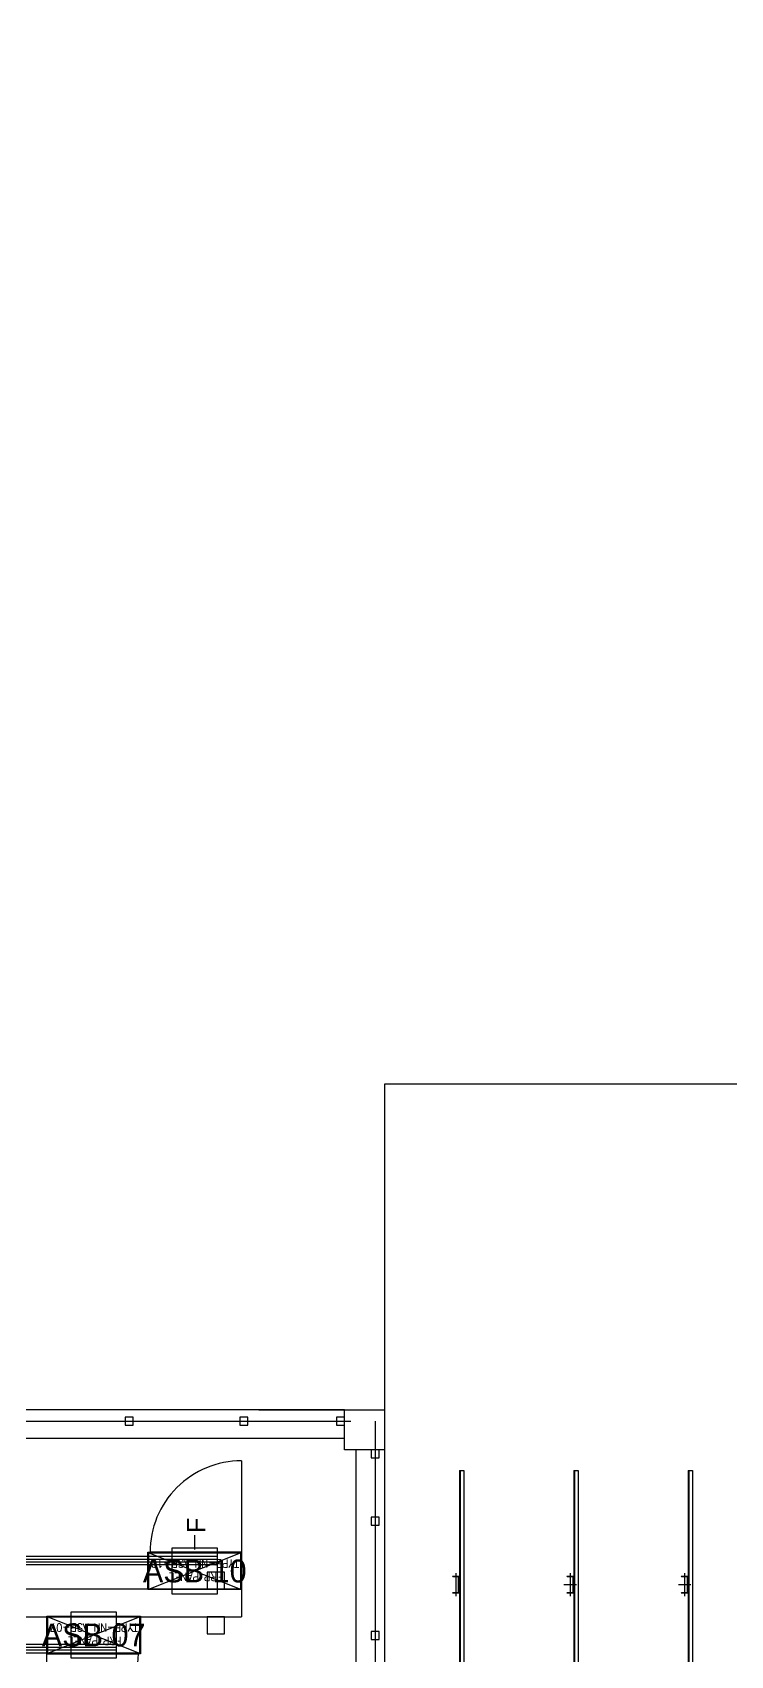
# Model space of a CAD drawing. Header units: metres. Extents: x 529982 to 530436, y 2674144 to 2674502.
# Drawn here: x 530203.25 to 530209.35, y 2674294.05 to 2674308.25 of the extents above; entities that cross this region are included whole.
import ezdxf
from ezdxf.enums import TextEntityAlignment as Align

# ---------------------------------------------------------------- set-up
doc = ezdxf.new("R2010")
doc.units = ezdxf.units.M
for name, pattern in [('DASHED', [0.75, 0.5, -0.25]), ('DASHED2', [0.375, 0.25, -0.125]), ('HIDDEN', [0.375, 0.25, -0.125]), ('PHANTOM', [63.50000000000001, 31.75, -6.35, 6.35, -6.35, 6.35, -6.35])]:
    doc.linetypes.add(name, pattern=pattern)
for name, color, linetype in [('1', 5, 'Continuous'), ('IDT', 7, 'Continuous'), ('LT Cable(AG) INV to LT Panel BL-15', 2, 'Continuous')]:
    doc.layers.add(name, color=color, linetype=linetype)
doc.styles.add('Arial', font='arial.ttf')
doc.styles.add('RomanS', font='romans.shx')
doc.styles.get("Standard").update_dxf_attribs({"font": 'Adani Regular.ttf'})
doc.linetypes.add('FOUNDATION LAYOUT$0$FENCELINE1', pattern='A,6.35,-2.54,[133,ltypeshp.shx,S=2.54,R=0,X=-2.54,Y=0],-2.54,25.4', length=36.83)

# ---------------------------------------------------------------- blocks, each defined once
blk = doc.blocks.new('ASB')
at = {"layer": '1', "color": 5}
blk.add_lwpolyline([(-0.2, -0.2), (0.2, -0.2), (0.2, 0.2), (-0.2, 0.2)], close=True, dxfattribs=at)
at = {"layer": '1', "color": 7}
blk.add_attdef('ID', text='', height=0.2, dxfattribs=at).set_placement((0, 0), align=Align.MIDDLE_CENTER)
blk = doc.blocks.new('IDT')
at = {"layer": 'IDT', "color": 8, "linetype": 'PHANTOM', "ltscale": 0.25}
for p, q in [((25.63305947702636, 9.160324475607581), (25.63305947702636, 16.03532447560758)), ((33.78305947702646, 9.160324475607581), (25.63305947702636, 9.160324475607581))]:
    blk.add_line(p, q, dxfattribs=at)
at = {"layer": 'IDT', "color": 8}
for p, q in [((25.55203310577579, 9.410145771028397), (25.55203310577579, 12.06014577102826)), ((25.80203310577579, 9.410145771028397), (25.80203310577579, 12.06014577102826)), ((27.68603310577581, 11.1931585117926), (28.50403310577556, 11.1931585117926)), ((27.68603310577581, 10.86615851179261), (27.68603310577581, 11.1931585117926)), ((27.69503310577582, 10.86965851179264), (27.69503310577582, 11.18965851179257)), ((27.69503310577582, 11.18965851179257), (28.49503310577555, 11.18965851179257)), ((28.49503310577555, 11.18965851179257), (27.69503310577582, 10.86965851179264)), ((28.49503310577555, 10.86965851179264), (27.69503310577582, 11.18965851179257)), ((28.49503310577555, 11.18965851179257), (28.49503310577555, 10.86965851179264)), ((28.50403310577556, 11.1931585117926), (28.50403310577556, 10.86615851179261)), ((25.59805947702651, 11.06854747735485), (25.59805947702651, 10.99854747735469)), ((25.66805947702622, 11.06854747735485), (25.59805947702651, 11.06854747735485)), ((25.59805947702651, 10.99854747735469), (25.66805947702622, 10.99854747735469)), ((25.66805947702622, 10.99854747735469), (25.66805947702622, 11.06854747735485)), ((26.95103310577568, 11.01965851179273), (26.95103310577568, 10.86965851179264)), ((27.10103310577577, 11.01965851179273), (26.95103310577568, 11.01965851179273)), ((27.10103310577577, 10.86965851179264), (27.10103310577577, 11.01965851179273)), ((32.69924909500176, 10.86966355596462), (26.80203310577579, 10.86965851179286)), ((26.95103310577568, 10.86965851179264), (27.10103310577577, 10.86965851179264)), ((28.50403310577556, 10.86615851179261), (27.68603310577581, 10.86615851179261)), ((28.49503310577555, 10.86965851179264), (27.69503310577582, 10.86965851179264)), ((26.80203310577579, 10.6331585126876), (27.62003310577555, 10.6331585126876)), ((26.80203310577579, 10.3061585126876), (26.80203310577579, 10.6331585126876)), ((26.80203310577579, 10.62966355685978), (32.69924909500176, 10.62966355685978)), ((26.81103310577581, 10.30965851268763), (26.81103310577581, 10.62965851268757)), ((26.81103310577581, 10.62965851268757), (27.61103310577553, 10.62965851268757)), ((27.61103310577553, 10.62965851268757), (26.81103310577581, 10.30965851268763)), ((27.61103310577553, 10.30965851268763), (26.81103310577581, 10.62965851268757)), ((26.95103310577568, 10.62965851268757), (26.95103310577568, 10.6296585126878)), ((26.95103310577568, 10.62965851268757), (26.95103310577568, 10.47965851268748)), ((27.10103310577577, 10.62965851268757), (26.95103310577568, 10.62965851268757)), ((27.10103310577577, 10.47965851268748), (27.10103310577577, 10.62965851268757)), ((27.61103310577553, 10.62965851268757), (27.61103310577553, 10.30965851268763)), ((27.62003310577555, 10.6331585126876), (27.62003310577555, 10.3061585126876)), ((26.95103310577568, 10.47965851268748), (27.10103310577577, 10.47965851268748)), ((27.62003310577555, 10.3061585126876), (26.80203310577579, 10.3061585126876)), ((27.61103310577553, 10.30965851268763), (26.81103310577581, 10.30965851268763)), ((25.59805947702651, 10.06854747735485), (25.59805947702651, 9.998547477354691)), ((25.66805947702622, 10.06854747735485), (25.59805947702651, 10.06854747735485)), ((25.59805947702651, 9.998547477354691), (25.66805947702622, 9.998547477354691)), ((25.66805947702622, 9.998547477354691), (25.66805947702622, 10.06854747735485)), ((25.55203310577579, 9.06014577102826), (25.55203310577579, 9.410145771028397)), ((25.55203310577579, 9.410145771028397), (25.9020331057757, 9.410145771028397)), ((25.59805947702651, 9.480145771028333), (25.59805947702651, 9.410145771028397)), ((25.66805947702622, 9.480145771028333), (25.59805947702651, 9.480145771028333)), ((25.59805947702651, 9.410145771028397), (25.66805947702622, 9.410145771028397)), ((25.66805947702622, 9.410145771028397), (25.66805947702622, 9.480145771028333)), ((25.9020331057757, 9.410145771028397), (25.9020331057757, 9.06014577102826)), ((25.9020331057757, 9.31014577102826), (29.55203310577579, 9.31014577102826)), ((25.9020331057757, 9.195324475607663), (25.9020331057757, 9.1253244756075)), ((25.97203310577586, 9.195324475607663), (25.9020331057757, 9.195324475607663)), ((25.9020331057757, 9.1253244756075), (25.97203310577586, 9.1253244756075)), ((25.97203310577586, 9.1253244756075), (25.97203310577586, 9.195324475607663)), ((26.7480594770266, 9.195324475607663), (26.7480594770266, 9.1253244756075)), ((26.81805947702631, 9.195324475607663), (26.7480594770266, 9.195324475607663)), ((26.7480594770266, 9.1253244756075), (26.81805947702631, 9.1253244756075)), ((26.81805947702631, 9.1253244756075), (26.81805947702631, 9.195324475607663)), ((27.7480594770266, 9.195324475607663), (27.7480594770266, 9.1253244756075)), ((27.81805947702631, 9.195324475607663), (27.7480594770266, 9.195324475607663)), ((27.7480594770266, 9.1253244756075), (27.81805947702631, 9.1253244756075)), ((27.81805947702631, 9.1253244756075), (27.81805947702631, 9.195324475607663)), ((25.9020331057757, 9.06014577102826), (25.55203310577579, 9.06014577102826)), ((25.9020331057757, 9.06014577102826), (29.55203310577579, 9.06014577102826))]:
    blk.add_line(p, q, dxfattribs=at)
at = {"layer": 'IDT', "color": 8, "linetype": 'DASHED', "ltscale": 5}
for p, q in [((28.50403310577556, 11.99315851179233), (28.50403310577556, 11.1931585117926)), ((28.46019748933739, 11.1931585117926), (27.70403310577584, 11.1931585117926)), ((28.50403310577556, 11.1931585117926), (28.46019748933739, 11.1931585117926)), ((26.80203310577579, 9.506158512688103), (26.80203310577579, 10.3061585126876)), ((26.80203310577579, 10.3061585126876), (26.84586872221396, 10.3061585126876)), ((26.84586872221396, 10.3061585126876), (27.60203310577552, 10.3061585126876))]:
    blk.add_line(p, q, dxfattribs=at)
at = {"layer": 'IDT', "color": 253}
for p, q in [((22.85753487007358, 9.590360701914847), (22.85753487007358, 11.58514577102835)), ((22.89753487007354, 9.590360701914847), (22.89753487007354, 11.58514577102835)), ((23.85753487007358, 9.590360701914847), (23.85753487007358, 11.58514577102835)), ((23.89753487007354, 9.590360701914847), (23.89753487007354, 11.58514577102835)), ((24.85753487007358, 9.590360701914847), (24.85753487007358, 11.58514577102835)), ((24.89753487007354, 9.590360701914847), (24.89753487007354, 11.58514577102858)), ((22.89753487007354, 10.51514577102819), (22.89753487007354, 10.66514577102828)), ((22.89753487007354, 10.66514577102828), (22.95753487007349, 10.66514577102828)), ((22.9035348700734, 10.65314577102833), (22.9035348700734, 10.52714577102813)), ((23.89753487007354, 10.51514577102819), (23.89753487007354, 10.66514577102828)), ((23.89753487007354, 10.66514577102828), (23.95753487007349, 10.66514577102828)), ((23.9035348700734, 10.65314577102833), (23.9035348700734, 10.52714577102813)), ((24.89753487007354, 10.51514577102819), (24.89753487007354, 10.66514577102828)), ((24.89753487007354, 10.66514577102828), (24.95753487007349, 10.66514577102828)), ((24.9035348700734, 10.65314577102833), (24.9035348700734, 10.52714577102813)), ((22.95753487007349, 10.51514577102819), (22.89753487007354, 10.51514577102819)), ((22.90953487007371, 10.52114577102827), (22.95153487007363, 10.52114577102827)), ((22.95753487007349, 10.51514577102819), (22.95753487007349, 10.51514577102819)), ((23.95753487007349, 10.51514577102819), (23.89753487007354, 10.51514577102819)), ((23.90953487007371, 10.52114577102827), (23.95153487007363, 10.52114577102827)), ((23.95753487007349, 10.51514577102819), (23.95753487007349, 10.51514577102819)), ((24.95753487007349, 10.51514577102819), (24.89753487007354, 10.51514577102819)), ((24.90953487007371, 10.52114577102827), (24.95153487007363, 10.52114577102827)), ((24.95753487007349, 10.51514577102819), (24.95753487007349, 10.51514577102819)), ((22.89753487007354, 9.590360701914847), (22.85753487007358, 9.590360701914847)), ((23.89753487007354, 9.590360701914847), (23.85753487007358, 9.590360701914847)), ((24.89753487007354, 9.590360701914847), (24.85753487007358, 9.590360701914847))]:
    blk.add_line(p, q, dxfattribs=at)
at = {"layer": 'IDT', "color": 253, "linetype": 'Continuous', "ltscale": 0.3}
for p, q in [((22.89022310577573, 9.590360701914847), (22.89022310577573, 11.58514577102835)), ((23.89022310577573, 9.590360701914847), (23.89022310577573, 11.58514577102835)), ((24.89022310577573, 9.590360701914847), (24.89022310577573, 11.58514577102835))]:
    blk.add_line(p, q, dxfattribs=at)
at = {"layer": 'IDT', "color": 7}
for p, q in [((27.68603310577581, 11.1931585117926), (28.50403310577556, 11.1931585117926)), ((27.68603310577581, 10.86615851179261), (27.68603310577581, 11.1931585117926)), ((28.50403310577556, 11.1931585117926), (28.50403310577556, 10.86615851179261)), ((28.50403310577556, 10.86615851179261), (27.68603310577581, 10.86615851179261)), ((26.80203310577579, 10.6331585126876), (27.62003310577555, 10.6331585126876)), ((26.80203310577579, 10.3061585126876), (26.80203310577579, 10.6331585126876)), ((27.62003310577555, 10.6331585126876), (27.62003310577555, 10.3061585126876)), ((27.62003310577555, 10.3061585126876), (26.80203310577579, 10.3061585126876)), ((27.21103310577544, 10.28055006587385), (27.21103310577544, 10.22939429468408)), ((27.21103310577544, 10.22939429468408), (27.21103310577544, 10.15687182636486))]:
    blk.add_line(p, q, dxfattribs=at)
at = {"layer": 'IDT', "color": 8, "linetype": 'HIDDEN', "ltscale": 2.5}
blk.add_line((26.80203310577579, 10.62966355685978), (26.80203292904551, 10.86965851179264), dxfattribs=at)
at = {"layer": 'IDT', "color": 253, "linetype": 'ByBlock', "ltscale": 0.5}
for p, q in [((22.95153487007363, 10.65914577102819), (22.90953487007371, 10.65914577102819)), ((22.95753487007349, 10.66514577102828), (22.95753487007349, 10.66514577102828)), ((23.95153487007363, 10.65914577102819), (23.90953487007371, 10.65914577102819)), ((23.95753487007349, 10.66514577102828), (23.95753487007349, 10.66514577102828)), ((24.95153487007363, 10.65914577102819), (24.90953487007371, 10.65914577102819)), ((24.95753487007349, 10.66514577102828), (24.95753487007349, 10.66514577102828))]:
    blk.add_line(p, q, dxfattribs=at)
at = {"layer": 'IDT', "color": 253, "ltscale": 0.5}
for p, q in [((22.92753487007374, 10.49014577102832), (22.92753487007374, 10.69014577102814)), ((23.92753487007374, 10.49014577102832), (23.92753487007374, 10.69014577102814)), ((24.92753487007374, 10.49014577102832), (24.92753487007374, 10.69014577102814)), ((22.87253487007345, 10.59014577102823), (22.98253487007358, 10.59014577102823)), ((23.87253487007345, 10.59014577102823), (23.98253487007358, 10.59014577102823))]:
    blk.add_line(p, q, dxfattribs=at)
at = {"layer": 'IDT', "color": 8, "linetype": 'DASHED2', "ltscale": 5}
for p, q in [((25.55203310577579, 9.06014577102826), (25.55203310577579, 10.1601457710284)), ((26.6520331057757, 9.06014577102826), (25.55203310577579, 9.06014577102826))]:
    blk.add_line(p, q, dxfattribs=at)
at = {"layer": 'IDT', "color": 7, "linetype": 'FOUNDATION LAYOUT$0$FENCELINE1', "ltscale": 0.01}
blk.add_lwpolyline([(19.91065726106834, 22.48539390819508), (11.80103310577559, 22.48539390819508), (11.80103310577559, 6.210393908265019), (19.73137271900467, 6.210393908225001), (25.55203310577579, 6.210393908225001), (25.55203310577579, 9.06014577102826)], dxfattribs=at)
at = {"layer": 'IDT', "color": 8, "linetype": 'DASHED', "ltscale": 5}
for centre, start, end in [((28.50403310577556, 11.1931585117926), 90, 180), ((26.80203310577579, 10.3061585126876), 270, 0)]:
    blk.add_arc(centre, 0.7999999999996508, start, end, dxfattribs=at)
at = {"layer": 'IDT', "color": 253}
for centre, start, end in [((22.90953487007371, 10.65314577102833), 90, 180), ((23.90953487007371, 10.65314577102833), 90, 180), ((24.90953487007371, 10.65314577102833), 90, 180), ((22.90953487007371, 10.52714577102813), 180, 270), ((22.95153487007363, 10.51514577102819), 0, 90), ((23.90953487007371, 10.52714577102813), 180, 270), ((23.95153487007363, 10.51514577102819), 0, 90), ((24.90953487007371, 10.52714577102813), 180, 270), ((24.95153487007363, 10.51514577102819), 0, 90)]:
    blk.add_arc(centre, 0.006, start, end, dxfattribs=at)
at = {"layer": 'IDT', "color": 253, "linetype": 'ByBlock', "ltscale": 0.5}
for centre in [(22.95153487007363, 10.66514577102828), (23.95153487007363, 10.66514577102828), (24.95153487007363, 10.66514577102828)]:
    blk.add_arc(centre, 0.006, 270, 0, dxfattribs=at)
at = {"layer": 'IDT', "color": 7, "style": 'RomanS', "width": 0.9}
for s, p in [('FRP PANEL', (27.85184958396192, 11.04685574733401)), ('TYPE-NN ASB-07', (27.7076995839623, 10.93018908066722)), ('FRP PANEL', (26.96784958396191, 10.486855748229)), ('TYPE-NN ASB-10', (26.82369958396228, 10.37018908156222))]:
    blk.add_text(s, height=0.07, dxfattribs=at).set_placement(p)
at = {"layer": 'IDT', "color": 7, "style": 'Arial'}
blk.add_text('F', height=0.16, rotation=270, dxfattribs=at).set_placement((27.11984584907739, 10.13972772747468))

msp = doc.modelspace()

# ---------------------------------------------------------------- linework, layer by layer
at = {"layer": 'LT Cable(AG) INV to LT Panel BL-15', "color": 5}
for points in [[(530204.8682512621, 2674294.841471444), (530201.3487493132, 2674294.841471444, -0.4142135623503636), (530200.4487493131, 2674295.741471444), (530200.4487493131, 2674298.80784154, 0.2218784995145807), (530200.1267748104, 2674299.49768683), (530193.5036658137, 2674305.047229499, -0.2218784995160833), (530193.181691311, 2674305.737074789), (530193.181691311, 2674307.481315919, 0.01802059961795021), (530193.1793546863, 2674307.54612691), (530193.0831028401, 2674308.879261247, -0.01789308272110749), (530193.0807663325, 2674308.943613325), (530193.0710693111, 2674327.960989701, -0.4143857241667654), (530193.9711392665, 2674328.861448611), (530368.5009141462, 2674328.84786004, 0.4142363666897141), (530369.4009842186, 2674329.747860037), (530369.4009842186, 2674330.189769275)], [(530204.8682512621, 2674294.865971444), (530201.3737493132, 2674294.865971444, -0.4142135623503636), (530200.4737493132, 2674295.765971444), (530200.4737493132, 2674298.8195099, 0.2218784995244559), (530200.1517748104, 2674299.50935519), (530193.5286658137, 2674305.058897858, -0.2218784995264163), (530193.206691311, 2674305.748743148), (530193.206691311, 2674307.482217242, 0.01802059962647488), (530193.2043546863, 2674307.547028233), (530193.1081023805, 2674308.880168935, -0.01789308272843331), (530193.1057658729, 2674308.944521013), (530193.1037366164, 2674312.924210367, -0.414362917441903), (530194.0037364995, 2674313.82466928), (530242.5147843688, 2674313.82466928, -0.4142135623758552), (530243.4147843688, 2674312.92466928), (530243.4147843688, 2674299.72266928, 0.414213562373095), (530244.3147843688, 2674298.82266928), (530271.3249842186, 2674298.82266928, 0.414213562373095), (530272.2249842186, 2674299.72266928), (530272.2249842186, 2674300.189769275)], [(530204.8682512621, 2674294.890471444), (530201.3987493131, 2674294.890471444, -0.4142135623503636), (530200.4987493131, 2674295.790471444), (530200.4987493131, 2674298.831178259, 0.2218784995322623), (530200.1767748102, 2674299.521023549), (530193.5536658139, 2674305.070566216, -0.2218784995183816), (530193.231691311, 2674305.760411506), (530193.2316913109, 2674307.483118564, 0.01802059960644317), (530193.2293546862, 2674307.547929555), (530193.1331019208, 2674308.881076624, -0.01789308273332518), (530193.1307654132, 2674308.945428702), (530193.1287493673, 2674312.899210367, -0.4143629174374158), (530194.0287492503, 2674313.79966928), (530242.4897843689, 2674313.79966928, -0.4142135623703319), (530243.3897843689, 2674312.89966928), (530243.3897843689, 2674299.69766928, 0.414213562373095), (530244.289784369, 2674298.79766928), (530336.1089842186, 2674298.79766928, 0.414213562373095), (530337.0089842186, 2674299.69766928), (530337.0089842186, 2674300.189769275)], [(530204.8682512621, 2674294.914971444), (530201.4237493131, 2674294.914971444, -0.4142135623503636), (530200.5237493131, 2674295.814971444), (530200.5237493131, 2674298.842846618, 0.2218784995244559), (530200.2017748103, 2674299.532691908), (530193.5786658137, 2674305.082234575, -0.2218784995264163), (530193.2566913109, 2674305.772079865), (530193.2566913109, 2674307.484019887, 0.01802059961083281), (530193.2543546862, 2674307.548830878), (530193.1581014612, 2674308.881984312, -0.01789308271735462), (530193.1557649537, 2674308.94633639), (530193.1537621182, 2674312.874210367, -0.4143629174388231), (530194.0537620012, 2674313.77466928), (530242.4647843689, 2674313.77466928, -0.414213562373095), (530243.3647843689, 2674312.87466928), (530243.3647843689, 2674299.67266928, 0.414213562373095), (530244.2647843689, 2674298.77266928), (530400.8929842185, 2674298.77266928, 0.414213562373095), (530401.7929842186, 2674299.67266928), (530401.7929842186, 2674300.189769275)]]:
    msp.add_lwpolyline(points, format="xyb", dxfattribs=at)
at = {"layer": 'LT Cable(AG) INV to LT Panel BL-15'}
for points in [[(530203.984251262, 2674294.120261187), (530199.7108825794, 2674294.120261187, -0.1491221242918273), (530199.2085695297, 2674294.273480363), (530197.5404544285, 2674295.395517722, 0.1491221242393068), (530197.0381413788, 2674295.548736897), (530190.8707843692, 2674295.548736897, -0.414213562373095), (530189.9707843692, 2674296.448736897), (530189.9707843692, 2674307.544477628, -0.01111919916493886), (530189.9716743325, 2674307.584491901), (530190.0298898185, 2674308.892578342, 0.01111919916463607), (530190.0307797819, 2674308.932592615), (530190.0307797819, 2674320.47466928, 0.414213562373095), (530189.1307797818, 2674321.37466928), (530049.7575845185, 2674321.37466928, -0.414213562373095), (530048.8575845185, 2674322.27466928), (530048.8575845185, 2674322.689769275)], [(530203.984251262, 2674294.145261187), (530199.7108825794, 2674294.145261187, -0.1491221242918273), (530199.2085695297, 2674294.298480363), (530197.5404544285, 2674295.420517722, 0.1491221242393068), (530197.0381413788, 2674295.573736897), (530190.8957843692, 2674295.573736897, -0.414213562373095), (530189.9957843692, 2674296.473736897), (530189.9957843692, 2674307.5439216, -0.01111919916493886), (530189.9966743325, 2674307.583935873), (530190.0548898185, 2674308.892022313, 0.01111919916463607), (530190.0557797819, 2674308.932036586), (530190.0557797819, 2674320.49966928, 0.414213562373095), (530189.1557797819, 2674321.39966928), (530146.9335845185, 2674321.39966928, -0.414213562373095), (530146.0335845185, 2674322.29966928), (530146.0335845185, 2674322.689769275)], [(530203.984251262, 2674294.070261187), (530199.7108825794, 2674294.070261187, -0.1491221242918273), (530199.2085695297, 2674294.223480363), (530197.5404544285, 2674295.345517722, 0.1491221242393068), (530197.0381413788, 2674295.498736897), (530190.8207843691, 2674295.498736897, -0.414213562373095), (530189.9207843691, 2674296.398736897), (530189.9207843691, 2674307.545589685, -0.01111919916110268), (530189.9216743325, 2674307.585603958), (530189.9798898185, 2674308.893690399, 0.01111919916074226), (530189.9807797818, 2674308.933704672), (530189.9807797818, 2674312.92466928, 0.414213562373095), (530189.0807797818, 2674313.82466928), (530176.113784369, 2674313.82466928, 0.414213562373095), (530175.2137843689, 2674312.92466928), (530175.2137843689, 2674292.22466928, -0.414213562373095), (530174.3137843689, 2674291.32466928), (530049.7575845185, 2674291.32466928, -0.414213562373095), (530048.8575845185, 2674292.22466928), (530048.8575845185, 2674292.689769275)], [(530203.984251262, 2674294.095261187), (530199.7108825794, 2674294.095261187, -0.1491221242918273), (530199.2085695297, 2674294.248480363), (530197.5404544285, 2674295.370517722, 0.1491221242393068), (530197.0381413788, 2674295.523736897), (530190.8457843692, 2674295.523736897, -0.414213562373095), (530189.9457843691, 2674296.423736897), (530189.9457843691, 2674307.545033657, -0.01111919918648796), (530189.9466743325, 2674307.58504793), (530190.0048898186, 2674308.89313437, 0.01111919919240596), (530190.005779782, 2674308.933148643), (530190.0057797818, 2674312.94966928, 0.4142135623661596), (530189.1057797818, 2674313.84966928), (530176.0887843689, 2674313.84966928, 0.414213562373095), (530175.1887843689, 2674312.94966928), (530175.1887843689, 2674292.24966928, -0.414213562373095), (530174.2887843689, 2674291.34966928), (530146.9335845185, 2674291.34966928, -0.414213562373095), (530146.0335845185, 2674292.24966928), (530146.0335845185, 2674292.689769275)]]:
    msp.add_lwpolyline(points, format="xyb", dxfattribs=at)

# ---------------------------------------------------------------- block references
at = {"layer": '1'}
for p, values in [((530204.6682512622, 2674294.789195804), {'ID': 'ASB 10'}), ((530203.7842512621, 2674294.229195805), {'ID': 'ASB 07'})]:
    msp.add_blockref('ASB', p, dxfattribs=at).add_auto_attribs(values)
at = {"layer": 'IDT', "color": 8, "rotation": 180}
msp.add_blockref('IDT', (530231.8792843679, 2674305.258854317), dxfattribs=at)

doc.saveas('drawing.dxf')
